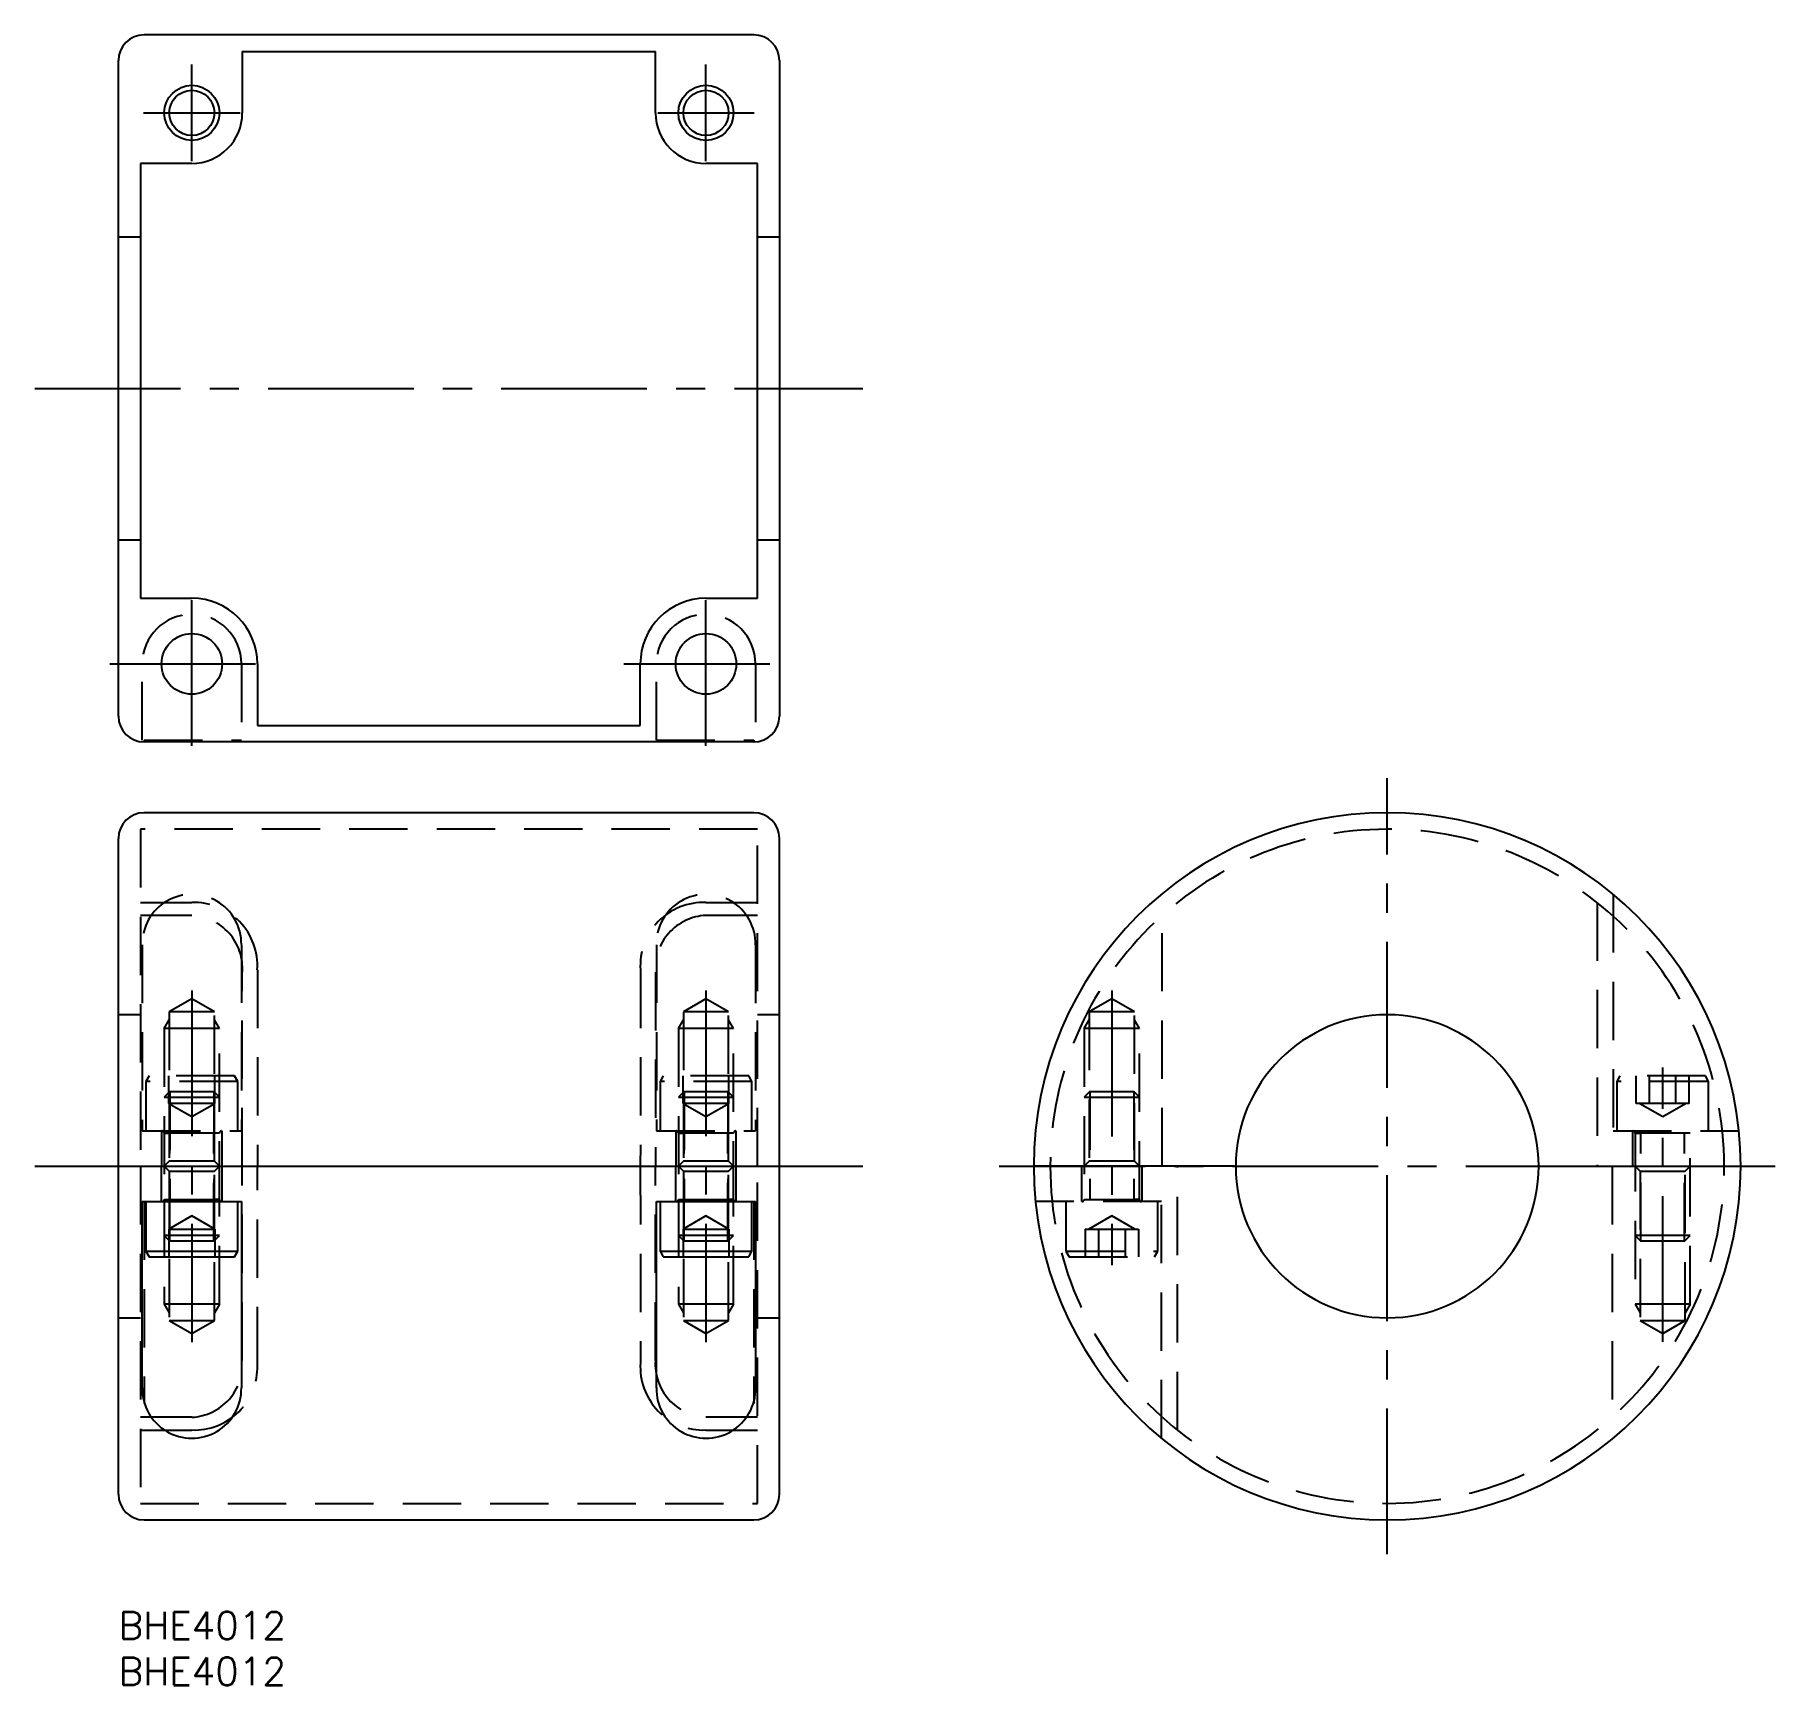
# Model space of a CAD drawing. Extents: x -9 to 180, y -8 to 172.
import ezdxf

# ---------------------------------------------------------------- set-up
doc = ezdxf.new("R2010")
doc.units = 0
doc.header["$LTSCALE"] = 0.5
doc.linetypes.add('CENTER', pattern=[50.8, 31.75, -6.35, 6.35, -6.35])
doc.linetypes.add('DASHED', pattern=[19.05, 12.7, -6.35])
for name, color, linetype in [('MSM_CENTER', 1, 'CENTER'), ('MSM_CONTINUOUS', 7, 'CONTINUOUS'), ('MSM_DASHED', 4, 'DASHED'), ('MSM_NARROW', 5, 'CONTINUOUS'), ('MSM_PART_NUMBER', 7, 'CONTINUOUS')]:
    doc.layers.add(name, color=color, linetype=linetype)
doc.styles.get("Standard").update_dxf_attribs({"font": 'txt.shx', "height": 3, "bigfont": 'bigfont.shx'})

msp = doc.modelspace()

# ---------------------------------------------------------------- linework, layer by layer
at = {"layer": 'MSM_CENTER'}
for p, q in [((8, 157.95), (8, 168.45)), ((64, 157.95), (64, 168.45)), ((2.75, 163.2), (13.25, 163.2)), ((58.75, 163.2), (69.25, 163.2)), ((-9.1, 133.2), (81.1, 133.2)), ((8, 94.28), (8, 112.12)), ((64, 94.28), (64, 112.12)), ((-0.93, 103.2), (16.92, 103.2)), ((55.07, 103.2), (72.92, 103.2)), ((138.2, 6.25), (138.2, 90.75)), ((8, 67.64), (8, 29.36)), ((64, 67.64), (64, 29.36)), ((108.2, 67.63), (108.2, 37.75)), ((168.2, 29.37), (168.2, 59.25)), ((-9.1, 48.5), (81.1, 48.5)), ((95.95, 48.5), (180.45, 48.5))]:
    msp.add_line(p, q, dxfattribs=at)
at = {"layer": 'MSM_CONTINUOUS'}
for p, q in [((69.2, 171.7), (2.8, 171.7)), ((0, 97.5), (0, 168.9)), ((13.5, 169.9), (13.5, 163.2)), ((13.5, 169.9), (58.5, 169.9)), ((58.5, 163.2), (58.5, 169.9)), ((72, 168.9), (72, 97.5)), ((8, 157.7), (2.4, 157.7)), ((2.4, 157.7), (2.4, 110.35)), ((69.6, 157.7), (64, 157.7)), ((69.6, 110.35), (69.6, 157.7)), ((0, 149.7), (2.4, 149.7)), ((69.6, 149.7), (72, 149.7)), ((0, 116.7), (2.4, 116.7)), ((69.6, 116.7), (72, 116.7)), ((2.4, 110.35), (8, 110.35)), ((64, 110.35), (69.6, 110.35)), ((15.15, 103.2), (15.15, 96.5)), ((56.85, 96.5), (56.85, 103.2)), ((15.15, 96.5), (56.85, 96.5)), ((69.2, 94.7), (2.8, 94.7)), ((69.2, 87), (2.8, 87)), ((0, 48.5), (0, 84.2)), ((72, 48.5), (72, 84.2)), ((166.72, 74.36), (166.77, 74.3)), ((0, 12.8), (0, 48.5)), ((0, 48.5), (72, 48.5)), ((72, 12.8), (72, 48.5)), ((121.7, 48.5), (99.7, 48.5)), ((121.7, 48.5), (99.7, 48.5)), ((154.7, 48.5), (176.7, 48.5)), ((154.7, 48.5), (176.7, 48.5)), ((2.6, 44.65), (13.4, 44.65)), ((2.6, 24.38), (2.6, 44.65)), ((3, 44.65), (3, 39.25)), ((13, 39.25), (13, 44.65)), ((13.4, 44.65), (13.4, 24.37)), ((58.6, 44.65), (69.4, 44.65)), ((58.6, 24.37), (58.6, 44.65)), ((59, 44.65), (59, 39.25)), ((69, 39.25), (69, 44.65)), ((69.4, 44.65), (69.4, 24.38)), ((3, 39.25), (3.35, 38.65)), ((3, 39.25), (13, 39.25)), ((3.35, 38.65), (12.65, 38.65)), ((12.65, 38.65), (13, 39.25)), ((59, 39.25), (59.35, 38.65)), ((59, 39.25), (69, 39.25)), ((59.35, 38.65), (68.65, 38.65)), ((68.65, 38.65), (69, 39.25)), ((109.68, 22.64), (109.63, 22.7)), ((2.8, 10), (69.2, 10))]:
    msp.add_line(p, q, dxfattribs=at)
for centre, radius in [((8, 163.2), 2.46), ((64, 163.2), 2.46), ((8, 103.2), 3.3), ((64, 103.2), 3.3)]:
    msp.add_circle(centre, radius, dxfattribs=at)
for centre, radius, start, end in [((2.8, 168.9), 2.8, 90, 180), ((69.2, 168.9), 2.8, 0, 90), ((8, 163.2), 5.5, 270, 0), ((64, 163.2), 5.5, 180, 270), ((8, 103.2), 7.15, 0, 90), ((64, 103.2), 7.15, 90, 180), ((2.8, 97.5), 2.8, 180, 270), ((69.2, 97.5), 2.8, 270, 0), ((2.8, 84.2), 2.8, 90, 180), ((69.2, 84.2), 2.8, 0, 90), ((138.2, 48.5), 38.5, 0, 180), ((138.2, 48.5), 16.5, 0, 180), ((138.2, 48.5), 38.5, 180, 0), ((138.2, 48.5), 16.5, 180, 0), ((8, 24.29), 5.4, 179.0541, 0.8248), ((64, 24.29), 5.4, 179.1752, 0.9459), ((2.8, 12.8), 2.8, 180, 270), ((69.2, 12.8), 2.8, 270, 0)]:
    msp.add_arc(centre, radius, start, end, dxfattribs=at)
at = {"layer": 'MSM_DASHED'}
for p, q in [((2.6, 94.9), (2.6, 103.2)), ((13.4, 103.2), (13.4, 94.89)), ((58.6, 94.89), (58.6, 103.2)), ((69.4, 103.2), (69.4, 94.9)), ((2.8, 94.89), (2.8, 94.7)), ((2.8, 94.89), (13.4, 94.89)), ((58.6, 94.89), (69.2, 94.89)), ((69.2, 94.89), (69.2, 94.7)), ((2.4, 85.2), (2.4, 48.5)), ((69.6, 85.2), (2.4, 85.2)), ((69.6, 48.5), (69.6, 85.2)), ((162.8, 78.11), (162.8, 52.35)), ((2.4, 77.22), (8, 77.22)), ((8, 75.82), (2.4, 75.82)), ((64, 77.22), (69.6, 77.22)), ((69.6, 75.82), (64, 75.82)), ((113.7, 48.5), (113.7, 75.82)), ((161.05, 77.22), (161.05, 48.5)), ((2.6, 72.62), (2.6, 52.35)), ((13.4, 72.63), (13.4, 52.35)), ((58.6, 72.63), (58.6, 52.35)), ((69.4, 72.62), (69.4, 52.35)), ((13.5, 48.5), (13.5, 69.64)), ((15.14, 69.9), (15.15, 48.5)), ((56.86, 69.9), (56.85, 48.5)), ((58.5, 69.64), (58.5, 48.5)), ((8, 66.72), (5.54, 65.3)), ((10.46, 65.3), (8, 66.72)), ((64, 66.72), (61.54, 65.3)), ((66.46, 65.3), (64, 66.72)), ((108.2, 66.72), (105.74, 65.3)), ((110.66, 65.3), (108.2, 66.72)), ((2.4, 65), (0, 65)), ((5.54, 65.3), (5.54, 49.04)), ((10.46, 65.3), (5.54, 65.3)), ((10.46, 49.04), (10.46, 65.3)), ((61.54, 65.3), (61.54, 49.04)), ((66.46, 65.3), (61.54, 65.3)), ((66.46, 49.04), (66.46, 65.3)), ((72, 65), (69.6, 65)), ((105.74, 65.3), (105.74, 49.04)), ((110.66, 65.3), (105.74, 65.3)), ((110.66, 49.04), (110.66, 65.3)), ((5, 63.5), (5.54, 64.44)), ((5, 63.5), (5, 44.9)), ((11, 63.5), (5, 63.5)), ((11, 63.5), (10.46, 64.44)), ((11, 44.9), (11, 63.5)), ((61, 63.5), (61.54, 64.44)), ((61, 63.5), (61, 44.9)), ((67, 63.5), (61, 63.5)), ((67, 63.5), (66.46, 64.44)), ((67, 44.9), (67, 63.5)), ((105.2, 63.5), (105.74, 64.44)), ((105.2, 63.5), (105.2, 44.9)), ((111.2, 63.5), (105.2, 63.5)), ((111.2, 63.5), (110.66, 64.44)), ((111.2, 44.9), (111.2, 63.5)), ((3.35, 58.35), (3, 57.75)), ((3, 57.75), (3, 52.35)), ((13, 57.75), (3, 57.75)), ((12.65, 58.35), (3.35, 58.35)), ((5.5, 55.35), (5.5, 58.35)), ((10.5, 55.35), (10.5, 58.35)), ((13, 57.75), (12.65, 58.35)), ((13, 52.35), (13, 57.75)), ((59.35, 58.35), (59, 57.75)), ((59, 57.75), (59, 52.35)), ((69, 57.75), (59, 57.75)), ((68.65, 58.35), (59.35, 58.35)), ((61.5, 55.35), (61.5, 58.35)), ((66.5, 55.35), (66.5, 58.35)), ((69, 57.75), (68.65, 58.35)), ((69, 52.35), (69, 57.75)), ((163.55, 58.35), (163.2, 57.75)), ((173.2, 57.75), (163.2, 57.75)), ((163.2, 57.75), (163.2, 52.35)), ((172.85, 58.35), (163.55, 58.35)), ((165.31, 55.35), (165.31, 58.35)), ((166.76, 55.35), (166.76, 58.35)), ((169.64, 55.35), (169.64, 58.35)), ((171.09, 55.35), (171.09, 58.35)), ((173.2, 57.75), (172.85, 58.35)), ((173.2, 52.35), (173.2, 57.75)), ((5.61, 56.65), (5, 56.04)), ((5, 56.04), (11, 56.04)), ((5.5, 55.35), (8, 53.91)), ((10.5, 55.35), (5.5, 55.35)), ((5.61, 56.65), (10.39, 56.65)), ((5.61, 56.65), (5.61, 44.9)), ((8, 53.91), (10.5, 55.35)), ((11, 56.04), (10.39, 56.65)), ((10.39, 56.65), (10.39, 44.9)), ((61.61, 56.65), (61, 56.04)), ((61, 56.04), (67, 56.04)), ((61.5, 55.35), (64, 53.91)), ((66.5, 55.35), (61.5, 55.35)), ((61.61, 56.65), (66.39, 56.65)), ((61.61, 56.65), (61.61, 44.9)), ((64, 53.91), (66.5, 55.35)), ((67, 56.04), (66.39, 56.65)), ((66.39, 56.65), (66.39, 44.9)), ((105.81, 56.65), (105.2, 56.04)), ((105.2, 56.04), (111.2, 56.04)), ((105.81, 56.65), (110.59, 56.65)), ((105.81, 56.65), (105.81, 44.9)), ((105.81, 56.65), (105.81, 44.9)), ((111.2, 56.04), (110.59, 56.65)), ((110.59, 56.65), (110.59, 44.9)), ((110.59, 56.65), (110.59, 44.9)), ((171.09, 55.35), (165.31, 55.35)), ((165.7, 55.35), (168.2, 53.91)), ((168.2, 53.91), (170.7, 55.35)), ((2.6, 52.35), (13.4, 52.35)), ((4.7, 52.35), (4.7, 48.5)), ((11, 52.1), (5, 52.1)), ((5, 52.1), (5.61, 52.1)), ((5.61, 40.35), (5.61, 52.1)), ((10.39, 40.35), (10.39, 52.1)), ((11, 52.1), (10.39, 52.1)), ((11.3, 48.5), (11.3, 52.35)), ((58.6, 52.35), (69.4, 52.35)), ((60.7, 52.35), (60.7, 48.5)), ((67, 52.1), (61, 52.1)), ((61, 52.1), (61.61, 52.1)), ((61.61, 40.35), (61.61, 52.1)), ((66.39, 40.35), (66.39, 52.1)), ((67, 52.1), (66.39, 52.1)), ((67.3, 48.5), (67.3, 52.35)), ((162.8, 52.35), (176.5, 52.35)), ((164.9, 52.35), (164.9, 48.5)), ((165.2, 52.1), (165.2, 33.5)), ((171.2, 52.1), (165.2, 52.1)), ((165.2, 52.1), (165.81, 52.1)), ((165.2, 52.1), (165.81, 52.1)), ((165.81, 40.35), (165.81, 52.1)), ((165.81, 40.35), (165.81, 52.1)), ((170.59, 40.35), (170.59, 52.1)), ((170.59, 40.35), (170.59, 52.1)), ((171.2, 33.5), (171.2, 52.1)), ((2.4, 48.5), (2.4, 11.8)), ((4.7, 44.65), (4.7, 48.5)), ((5.54, 49.04), (5, 48.5)), ((5, 48.5), (5.54, 47.96)), ((10.46, 49.04), (5.54, 49.04)), ((5.54, 47.96), (5.54, 31.7)), ((5.54, 47.96), (10.46, 47.96)), ((11, 48.5), (10.46, 49.04)), ((10.46, 47.96), (11, 48.5)), ((10.46, 31.7), (10.46, 47.96)), ((11.3, 44.65), (11.3, 48.5)), ((13.5, 27.36), (13.5, 48.5)), ((15.15, 26.84), (15.15, 48.5)), ((56.85, 48.5), (56.86, 27.1)), ((58.5, 27.36), (58.5, 48.5)), ((60.7, 44.65), (60.7, 48.5)), ((61.54, 49.04), (61, 48.5)), ((61, 48.5), (61.54, 47.96)), ((66.46, 49.04), (61.54, 49.04)), ((61.54, 47.96), (61.54, 31.7)), ((61.54, 47.96), (66.46, 47.96)), ((67, 48.5), (66.46, 49.04)), ((66.46, 47.96), (67, 48.5)), ((66.46, 31.7), (66.46, 47.96)), ((67.3, 44.65), (67.3, 48.5)), ((69.6, 11.8), (69.6, 48.5)), ((104.9, 48.5), (104.9, 44.65)), ((105.74, 49.04), (105.2, 48.5)), ((110.66, 49.04), (105.74, 49.04)), ((111.2, 48.5), (110.66, 49.04)), ((111.5, 44.65), (111.5, 48.5)), ((115.35, 19.78), (115.35, 48.5)), ((162.7, 48.5), (162.7, 21.18)), ((165.2, 48.5), (165.74, 47.96)), ((165.74, 47.96), (165.74, 31.7)), ((165.74, 47.96), (170.66, 47.96)), ((170.66, 47.96), (171.2, 48.5)), ((170.66, 31.7), (170.66, 47.96)), ((2.8, 44.65), (2.8, 22.66)), ((5, 44.9), (5, 33.5)), ((5, 44.9), (11, 44.9)), ((5, 44.9), (5.61, 44.9)), ((11, 44.9), (10.39, 44.9)), ((11, 33.5), (11, 44.9)), ((61, 44.9), (61, 33.5)), ((61, 44.9), (67, 44.9)), ((61, 44.9), (61.61, 44.9)), ((67, 44.9), (66.39, 44.9)), ((67, 33.5), (67, 44.9)), ((69.2, 44.65), (69.2, 22.66)), ((113.6, 44.65), (99.9, 44.65)), ((103.2, 44.65), (103.2, 39.25)), ((105.2, 44.9), (111.2, 44.9)), ((105.2, 44.9), (105.81, 44.9)), ((105.2, 44.9), (105.81, 44.9)), ((111.2, 44.9), (110.59, 44.9)), ((111.2, 44.9), (110.59, 44.9)), ((113.2, 39.25), (113.2, 44.65)), ((113.6, 18.89), (113.6, 44.65)), ((8, 43.09), (5.5, 41.65)), ((10.5, 41.65), (8, 43.09)), ((64, 43.09), (61.5, 41.65)), ((66.5, 41.65), (64, 43.09)), ((64, 42.15), (64, 39.65)), ((108.2, 43.09), (105.7, 41.65)), ((110.7, 41.65), (108.2, 43.09)), ((11, 40.96), (5, 40.96)), ((5, 40.96), (5.61, 40.35)), ((5.5, 41.65), (5.5, 38.65)), ((5.5, 41.65), (10.5, 41.65)), ((10.39, 40.35), (5.61, 40.35)), ((10.39, 40.35), (11, 40.96)), ((10.5, 41.65), (10.5, 38.65)), ((67, 40.96), (61, 40.96)), ((61, 40.96), (61.61, 40.35)), ((61.5, 41.65), (61.5, 38.65)), ((61.5, 41.65), (66.5, 41.65)), ((66.39, 40.35), (61.61, 40.35)), ((66.39, 40.35), (67, 40.96)), ((66.5, 41.65), (66.5, 38.65)), ((105.31, 41.65), (105.31, 38.65)), ((105.31, 41.65), (111.09, 41.65)), ((106.76, 41.65), (106.76, 38.65)), ((109.64, 41.65), (109.64, 38.65)), ((111.09, 41.65), (111.09, 38.65)), ((171.2, 40.96), (165.2, 40.96)), ((165.2, 40.96), (165.81, 40.35)), ((170.59, 40.35), (165.81, 40.35)), ((170.59, 40.35), (171.2, 40.96)), ((103.2, 39.25), (113.2, 39.25)), ((103.2, 39.25), (103.55, 38.65)), ((103.55, 38.65), (112.85, 38.65)), ((112.85, 38.65), (113.2, 39.25)), ((11, 33.5), (5, 33.5)), ((5, 33.5), (5.54, 32.56)), ((11, 33.5), (10.46, 32.56)), ((67, 33.5), (61, 33.5)), ((61, 33.5), (61.54, 32.56)), ((67, 33.5), (66.46, 32.56)), ((171.2, 33.5), (165.2, 33.5)), ((165.2, 33.5), (165.74, 32.56)), ((171.2, 33.5), (170.66, 32.56)), ((0, 32), (2.4, 32)), ((5.54, 31.7), (8, 30.28)), ((5.54, 31.7), (10.46, 31.7)), ((8, 30.28), (10.46, 31.7)), ((61.54, 31.7), (64, 30.28)), ((61.54, 31.7), (66.46, 31.7)), ((64, 30.28), (66.46, 31.7)), ((69.6, 32), (72, 32)), ((165.74, 31.7), (168.2, 30.28)), ((165.74, 31.7), (170.66, 31.7)), ((168.2, 30.28), (170.66, 31.7)), ((8, 21.18), (2.4, 21.18)), ((69.6, 21.18), (64, 21.18)), ((2.4, 19.78), (8, 19.78)), ((64, 19.78), (69.6, 19.78)), ((2.4, 11.8), (69.6, 11.8))]:
    msp.add_line(p, q, dxfattribs=at)
for centre, radius, start, end in [((8, 103.2), 5.4, 0, 180), ((64, 103.2), 5.4, 0, 180), ((138.2, 48.5), 36.7, 0, 180), ((8, 72.71), 5.4, 359.1752, 180.9459), ((64, 72.71), 5.4, 359.0541, 180.8248), ((8.28, 70.35), 6.87, 356.2656, 92.328), ((7.72, 70.03), 5.8, 356.098, 87.1926), ((63.72, 70.35), 6.87, 87.672, 183.7344), ((64.28, 70.03), 5.8, 92.8074, 183.902), ((4.75, 52.1), 0.25, 0, 90), ((11.25, 52.1), 0.25, 90, 180), ((60.75, 52.1), 0.25, 0, 90), ((67.25, 52.1), 0.25, 90, 180), ((164.95, 52.1), 0.25, 0, 90), ((138.2, 48.5), 36.7, 180, 0), ((4.75, 44.9), 0.25, 270, 0), ((11.25, 44.9), 0.25, 180, 270), ((60.75, 44.9), 0.25, 270, 0), ((67.25, 44.9), 0.25, 180, 270), ((104.95, 44.9), 0.25, 270, 0), ((111.45, 44.9), 0.25, 180, 270), ((7.72, 26.97), 5.8, 272.8074, 3.902), ((8.28, 26.65), 6.87, 267.672, 1.5698), ((63.72, 26.65), 6.87, 176.2656, 272.328), ((64.28, 26.97), 5.8, 176.098, 267.1926)]:
    msp.add_arc(centre, radius, start, end, dxfattribs=at)
at = {"layer": 'MSM_NARROW'}
for centre in [(8, 163.2), (64, 163.2)]:
    msp.add_circle(centre, 3, dxfattribs=at)

# ---------------------------------------------------------------- texts
at = {"layer": 'MSM_PART_NUMBER'}
for p in [(0, -3), (0, -8)]:
    msp.add_text('BHE4012', height=3, dxfattribs=at).set_placement(p)

doc.saveas('drawing.dxf')
